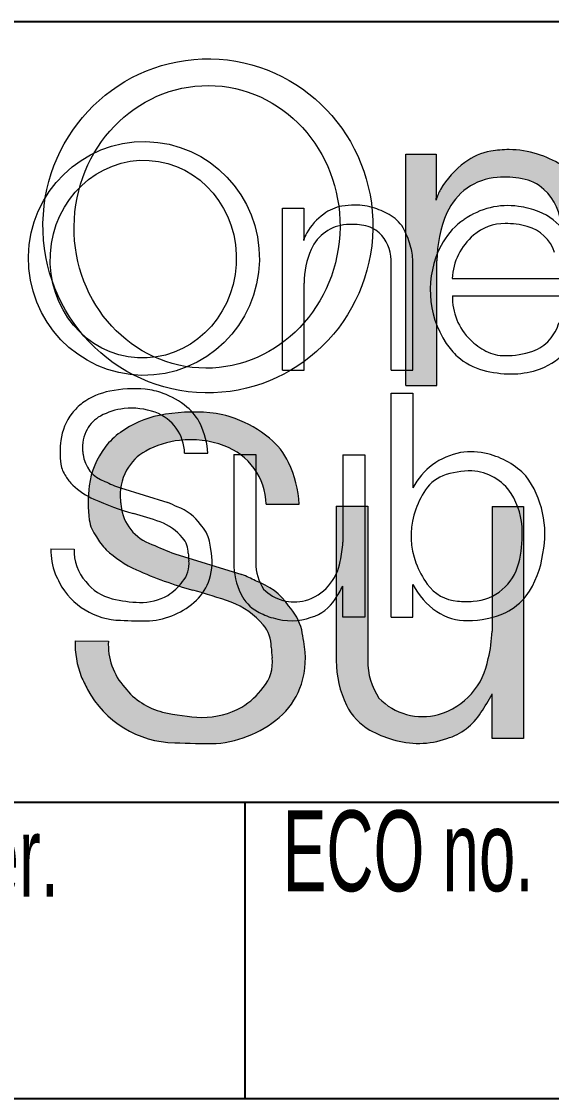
# Paper-space layout 'Sheet5' of a CAD drawing. Header units: millimetres. Extents: x 0 to 420, y 0 to 300.
# Drawn here: x 380.85 to 390.68, y 21 to 41 of the extents above; entities that cross this region are included whole.
import ezdxf
from ezdxf.enums import TextEntityAlignment as Align

# ---------------------------------------------------------------- set-up
doc = ezdxf.new("R2010")
doc.units = ezdxf.units.MM
doc.layers.add('HIDDEN', color=7, linetype='Continuous', plot=False)
doc.layers.add('HIDDEN_DETAIL', color=7, linetype='Continuous', plot=False)
doc.styles.add('SLDTEXTSTYLE0', font='TXT', dxfattribs={"width": 0.605})

# ---------------------------------------------------------------- blocks, each defined once
blk = doc.blocks.new('SW_NOTE_0_8')
at = {"color": 0, "linetype": 'Continuous', "lineweight": 0, "insert": (0, 3.867203219315885), "char_height": 3, "attachment_point": 1, "style": 'SLDTEXTSTYLE0'}
blk.add_mtext('Doc. ver.', dxfattribs=at)
blk = doc.blocks.new('SW_NOTE_0_10')
at = {"color": 0, "linetype": 'Continuous', "lineweight": 0, "insert": (0, 3.867203219315885), "char_height": 3, "attachment_point": 1, "style": 'SLDTEXTSTYLE0'}
blk.add_mtext('ECO no.', dxfattribs=at)
blk = doc.blocks.new('Title Block OSS Basic with PropInfo A3_v03')
at = {"linetype": 'Continuous'}
h = blk.add_hatch(color=8, dxfattribs=at)
edge = h.paths.add_edge_path(flags=0)
edge.add_line((481.737356235771, 241.5411587518229), (482.8892407087998, 241.5411587518229))
edge.add_line((482.8892407087998, 241.5411587518229), (482.8892407087998, 246.1648805510116))
edge.add_arc((487.3438398231782, 246.1648805510116), 4.45459911437842, 156.3487092811296, 180, ccw=False)
edge.add_arc((485.2852785155343, 247.0664392797254), 2.207271190231862, 94.06262081781261, 156.3487092811299, ccw=False)
edge.add_arc((485.397122372536, 245.4917321543976), 3.785945184097383, 80.07862019991842, 94.06262081781051, ccw=False)
edge.add_arc((485.7680193322568, 247.6122038558835), 1.633280604667355, 47.839557772438525, 80.07862019991558, ccw=False)
edge.add_arc((485.5731048447928, 247.3969446516936), 1.923673756122064, 1.0157918950426392e-10, 47.839557772437615, ccw=False)
edge.add_line((487.4967786009148, 247.396944651697), (487.4967786009149, 241.5412729346957))
edge.add_line((487.4967786009149, 241.5412729346957), (488.6578521545417, 241.5412729346957))
edge.add_line((488.6578521545417, 241.5412729346957), (488.6578521545418, 247.2328847229907))
edge.add_arc((484.9944988633695, 247.1566650802583), 3.66414611743054, 1.191922675844452, 14.12680272444896)
edge.add_arc((484.3244065324046, 246.9880162375392), 4.355135382303704, 14.12680272445262, 27.34848971755728)
edge.add_arc((486.5029150209122, 248.1147641731673), 1.902491880907998, 27.34848971751477, 58.50655879423765)
edge.add_arc((485.4030508606657, 246.3194877217442), 4.007894148414668, 58.50655879426836, 72.22722266863789)
edge.add_arc((485.5675449989152, 246.8326645498501), 3.468998260117301, 72.22722266863401, 89.99999999998687)
edge.add_arc((485.5675449989153, 246.3282122039261), 3.973450606041724, 89.99999999999017, 99.7901552714812)
edge.add_arc((485.2764017195129, 248.0154804481774), 2.26124777424817, 99.79015527146099, 126.7713904313001)
edge.add_arc((485.9589603997224, 247.1021349754486), 3.401461045738468, 126.7713904313, 149.6094968763206)
edge.add_arc((484.2590437379347, 248.0990914430254), 1.430766027409446, 149.6094968763181, 166.6242088038459)
edge.add_arc((469.1037532004776, 248.4634816939179), 13.76337641351594, 359.8609529441246, 360.1390470579734)
edge.add_line((482.8670890843184, 248.496883021831), (482.8670890843184, 250.1361032334489))
edge.add_line((482.8670890843184, 250.1361032334489), (481.737356235771, 250.1361032334489))
edge.add_line((481.737356235771, 250.1361032334489), (481.737356235771, 241.5411587518229))
h = blk.add_hatch(color=8, dxfattribs=at)
edge = h.paths.add_edge_path(flags=0)
edge.add_arc((472.9344847264946, 237.438987690862), 2.973247717058818, 142.3612627604853, 172.6798684453091)
edge.add_arc((474.9353190274229, 237.181960319615), 4.990523347542081, 172.6798684453082, 187.3201315546923)
edge.add_arc((471.4335982158764, 236.7864082255552), 1.467931538083452, 189.4219461731059, 216.2453621827305)
edge.add_arc((472.2454945492843, 237.0552354467352), 2.296795399256918, 209.6645755966964, 224.7048373097762)
edge.add_arc((473.4709717324947, 238.5380007167932), 4.215214940703039, 227.3127056651987, 245.6969249873212)
edge.add_arc((477.7301814694984, 247.9697549561932), 14.56407263690454, 245.6969249873203, 254.4818227505364)
edge.add_arc((468.5394944326126, 214.5887248168924), 20.05912786216933, 70.4435093597603, 74.69676500490323, ccw=False)
edge.add_arc((474.284442070499, 230.86133657767), 2.802410770819119, 39.61894941904262, 69.75862370169392, ccw=False)
edge.add_arc((475.4603752313392, 231.8281710199359), 1.280067048378952, -0.2500440894729081, 39.847796798515276, ccw=False)
edge.add_arc((483.3103037781509, 232.1705083191923), 6.579079807782056, 183.0314053857574, 186.4958779957075)
edge.add_arc((475.323055179305, 231.2565827527782), 1.460291387315648, -39.911869336243115, 6.670355508453724, ccw=False)
edge.add_arc((473.9954599450703, 232.1940889924187), 3.082968939277107, 302.46584350194365, 322.55505065405623, ccw=False)
edge.add_arc((474.174717194087, 232.2691669567211), 3.056096837389922, 269.7984360220335, 298.87243481700295, ccw=False)
edge.add_arc((474.5708482036304, 237.6250832484872), 8.421828770992564, 257.2388659638002, 267.23080199934896, ccw=False)
edge.add_arc((473.3328455732174, 231.9119397491041), 2.576921752204002, 218.1632957737803, 256.0262183802422, ccw=False)
edge.add_arc((473.0795099729387, 231.9179206369711), 2.386883820126786, 176.8423535357555, 222.0367142424031, ccw=False)
edge.add_line((470.6962500269299, 232.049398393772), (469.4569643107853, 232.0538058423395))
edge.add_arc((472.8918263428307, 231.9740430318421), 3.435788015161222, 178.6697424318693, 201.1827485814347)
edge.add_arc((497.4410338910184, 243.8351780122414), 30.69038386484882, 205.2728672120912, 206.2657880365508)
edge.add_arc((473.2162430837005, 232.0038410487841), 3.732630460712357, 207.9633770853647, 269.0829442154665)
edge.add_arc((474.5313676893752, 256.4751262847431), 28.23692877068262, 267.2091464665992, 270.3268987281242)
edge.add_arc((474.3554207002505, 232.3648952004336), 4.139981167641293, 274.6698239535933, 312.8291650321413)
edge.add_arc((475.2447808798853, 231.29346380412), 2.750664277667951, 314.4151893243348, 342.1819513365327)
edge.add_arc((474.8091967921385, 231.4020910154285), 3.198733598728298, 342.7169903024401, 371.3982208276199)
edge.add_arc((462.7344147608766, 229.7332235131504), 15.38349207297674, 8.602439188329594, 10.2106809817046)
edge.add_arc((475.8524167179949, 231.940656500711), 2.087547098917971, 14.41188055866968, 42.78247576789766)
edge.add_arc((475.3518298806903, 231.946122676857), 2.475256878439082, 34.79346940710499, 70.96504226252824)
edge.add_arc((474.4590828060572, 231.1834793252506), 3.537791332964027, 61.27951891039233, 70.32180911944582)
edge.add_line((475.650387592519, 234.5146593596151), (473.1565024844076, 235.2892028322849))
edge.add_arc((477.0947791737947, 245.9682712649203), 11.38211429704867, 245.1648897192537, 249.75679906002722, ccw=False)
edge.add_arc((472.8681944918259, 237.259284313461), 1.712592804362675, 186.2019971283018, 251.1262036040774, ccw=False)
edge.add_arc((474.2061298344934, 237.5686048006043), 3.080428464200855, 185.819195283637, 189.2345997906667, ccw=False)
edge.add_arc((473.0878556393502, 237.4546361265369), 1.956361724993683, 151.24174405063, 185.819195283636, ccw=False)
edge.add_arc((472.9467971631, 237.5320499019751), 1.795456826529936, 118.7582559493681, 151.2417440506285, ccw=False)
edge.add_arc((473.7085179480644, 236.1440905543405), 3.378697081492273, 96.29288079807537, 118.7582559493676, ccw=False)
edge.add_arc((473.7393287789887, 235.8646912540456), 3.65979008444246, 70.02157237665898, 96.29288079807532, ccw=False)
edge.add_arc((474.1811834630952, 237.0801006638761), 2.366555536739857, 1.2097627181632902, 70.02157237665932, ccw=False)
edge.add_line((476.5472114959063, 237.1300652155723), (477.7809252014354, 237.1300652155723))
edge.add_arc((473.4873181614325, 236.8537181304338), 4.302491037227994, 3.682617460086294, 25.06776174719782)
edge.add_arc((475.0544919456015, 237.5867609741042), 2.57235073065084, 25.06776174719831, 50.970123439142)
edge.add_arc((473.816028469562, 236.0590155003843), 4.539022542101748, 50.97012343914158, 69.54011396697464)
edge.add_arc((474.1286823824105, 236.8970345109681), 3.644579513553093, 69.5401139669752, 84.76447631558938)
edge.add_arc((473.861643300984, 233.9827884752518), 6.571034677688907, 84.7644763155894, 101.2610986927791)
edge.add_arc((473.2951711035614, 236.8277562517412), 3.670218861454494, 101.2610986927793, 125.9285424469827)
edge.add_arc((472.7480821953213, 237.5827378351367), 2.737854412976435, 125.9285424469829, 142.3612627604844)
h = blk.add_hatch(color=8, dxfattribs=at)
edge = h.paths.add_edge_path(flags=0)
edge.add_line((479.1531018980556, 237.0645082243232), (479.1531018980556, 231.3218055531743))
edge.add_arc((482.940850787928, 231.3218055531743), 3.787748889872431, 180, 205.9187732727639)
edge.add_arc((481.4557768196506, 230.6000909611321), 2.136592736256987, 205.9187732727636, 240.5564446799171)
edge.add_arc((482.265341912571, 232.0342872373038), 3.783503358683085, 240.5564446799163, 254.2038254240055)
edge.add_arc((482.1949307568119, 231.4385940696372), 3.192534913349423, 252.5093100009302, 289.5530990153023)
edge.add_arc((482.6404538175578, 230.5538499565497), 2.213165687323872, 286.3483840177769, 328.2510776776904)
edge.add_arc((476.868871154715, 234.4531678262244), 9.177151016292497, 326.5099421294498, 331.5602182939854)
edge.add_line((484.9385063757832, 230.0826886563009), (484.9385063757832, 228.4301671218379))
edge.add_line((484.9385063757832, 228.4301671218379), (486.1096680294116, 228.430167121838))
edge.add_line((486.1096680294116, 228.430167121838), (486.1096680294115, 237.0481189765112))
edge.add_line((486.1096680294115, 237.0481189765112), (484.9385063757832, 237.048118976511))
edge.add_line((484.9385063757832, 237.048118976511), (484.9385063757832, 232.4099618456417))
edge.add_arc((479.9001497281045, 232.6095187456394), 5.04230707767243, 346.0977145298218, 357.7318408305749, ccw=False)
edge.add_arc((482.2248766232802, 231.8214302223947), 2.604522158429047, 286.2082088004043, 350.6440538026912, ccw=False)
edge.add_arc((482.362300811266, 231.5082210681635), 2.265840611954755, 224.1843824793303, 285.0819541193522, ccw=False)
edge.add_arc((482.8509336616147, 231.3218055531743), 2.531138014208324, 180, 213.3854659234186, ccw=False)
edge.add_line((480.3197956474064, 231.3218055531743), (480.3197956474064, 237.0645082243232))
edge.add_line((480.3197956474064, 237.0645082243232), (479.1531018980556, 237.0645082243232))
at = {"color": 7, "linetype": 'Continuous', "lineweight": 25}
blk.add_line((227.7728947943335, 255.0588188415051), (525.7728947943335, 255.0588188415051), dxfattribs=at)
at = {"color": 7, "linetype": 'Continuous'}
for p, q in [((412.7728947943335, 226.0588188415051), (525.7728947943331, 226.0588188415051)), ((475.7728947943328, 215.0588188415051), (475.7728947943328, 226.0588188415051)), ((227.7728947943335, 215.0588188415051), (525.7728947943331, 215.0588188415051))]:
    blk.add_line(p, q, dxfattribs=at)
at = {"layer": 'HIDDEN', "color": 7, "lineweight": 18}
blk.add_line((481.737356235771, 241.5411587518229), (481.737356235771, 250.1361032334489), dxfattribs=at)
at = {"layer": 'HIDDEN', "color": 8, "lineweight": 18}
for p, q in [((481.737356235771, 250.1361032334489), (482.8670890843184, 250.1361032334489)), ((482.8670890843184, 250.1361032334489), (482.8670890843184, 248.496883021831)), ((482.8892407087998, 241.5411587518229), (482.8892407087998, 246.1648805510116)), ((481.737356235771, 241.5411587518229), (482.8892407087998, 241.5411587518229)), ((476.5472114959063, 237.1300652155723), (477.7809252014354, 237.1300652155723)), ((479.1531018980556, 237.0645082243232), (480.3197956474064, 237.0645082243232)), ((479.1531018980556, 237.0645082243232), (479.1531018980556, 231.3218055531743)), ((480.3197956474064, 237.0645082243232), (480.3197956474064, 231.3218055531743)), ((484.9385063757832, 237.048118976511), (486.1096680294115, 237.0481189765112)), ((484.9385063757832, 237.048118976511), (484.9385063757832, 232.4099618456417)), ((486.1096680294115, 237.0481189765112), (486.1096680294116, 228.430167121838)), ((473.1565024844076, 235.2892028322849), (475.650387592519, 234.5146593596151)), ((469.4569643107852, 232.0538058423395), (470.6962500269299, 232.049398393772)), ((484.9385063757832, 228.4301671218379), (484.9385063757832, 230.0826886563009)), ((486.1096680294116, 228.430167121838), (484.9385063757832, 228.4301671218379))]:
    blk.add_line(p, q, dxfattribs=at)
for centre, radius, start, end in [((485.2764017195129, 248.0154804481774), 2.261247774248546, 99.7901552714608, 126.7713904312997), ((485.5675449989153, 246.3282122039261), 3.973450606041865, 89.99999999999017, 99.7901552714811), ((485.5675449989152, 246.8326645498501), 3.468998260117871, 72.22722266863397, 89.99999999998687), ((485.4030508606657, 246.3194877217442), 4.007894148415661, 58.50655879426849, 72.22722266863785), ((485.9589603997224, 247.1021349754486), 3.401461045738493, 126.7713904312997, 149.6094968763206), ((485.2852785155343, 247.0664392797254), 2.20727119023192, 94.06262081781344, 156.3487092811307), ((485.397122372536, 245.4917321543976), 3.785945184097394, 80.0786201999191, 94.0626208178113), ((485.7680193322568, 247.6122038558835), 1.633280604667355, 47.83955777243847, 80.07862019991637), ((484.2590437379347, 248.0990914430254), 1.430766027409438, 149.6094968763181, 166.6242088038459), ((485.5731048447928, 247.3969446516936), 1.923673756122096, 1.024299068378671e-10, 47.8395577724377), ((469.1037532004776, 248.4634816939179), 13.76337641351597, 359.8609529441246, 0.1390470579725448), ((487.3438398231782, 246.1648805510116), 4.454599114378444, 156.3487092811304, 180), ((473.2951711035614, 236.8277562517412), 3.670218861454513, 101.2610986927792, 125.9285424469827), ((473.861643300984, 233.9827884752518), 6.571034677688931, 84.7644763155894, 101.261098692779), ((474.1286823824105, 236.8970345109681), 3.644579513553109, 69.5401139669752, 84.76447631558938), ((473.816028469562, 236.0590155003843), 4.539022542101737, 50.97012343914158, 69.54011396697464), ((472.7480821953213, 237.5827378351367), 2.73785441297643, 125.9285424469829, 142.3612627604844), ((472.9344847264946, 237.438987690862), 2.973247717058822, 142.3612627604853, 172.6798684453091), ((473.7085179480644, 236.1440905543405), 3.378697081492275, 96.29288079807634, 118.7582559493684), ((473.7393287789887, 235.8646912540456), 3.659790084442468, 70.02157237666002, 96.29288079807624), ((474.1811834630952, 237.0801006638761), 2.366555536739885, 1.209762718164039, 70.02157237666036), ((475.0544919456015, 237.5867609741042), 2.572350730650848, 25.06776174719831, 50.97012343914201), ((472.9467971631, 237.5320499019751), 1.795456826529954, 118.758255949369, 151.2417440506293), ((473.4873181614325, 236.8537181304338), 4.302491037227974, 3.682617460086294, 25.06776174719782), ((473.0878556393502, 237.4546361265369), 1.956361724993695, 151.2417440506308, 185.8191952836368), ((474.9353190274229, 237.181960319615), 4.990523347542045, 172.6798684453082, 187.3201315546923), ((474.2061298344934, 237.5686048006043), 3.080428464200823, 185.8191952836379, 189.2345997906676), ((472.8681944918259, 237.259284313461), 1.71259280436267, 186.2019971283027, 251.1262036040782), ((471.4335982158764, 236.7864082255552), 1.467931538083431, 189.4219461731059, 216.2453621827305), ((472.2454945492843, 237.0552354467352), 2.296795399256903, 209.6645755966964, 224.7048373097762), ((477.0947791737947, 245.9682712649203), 11.3821142970487, 245.1648897192546, 249.756799060028), ((473.4709717324947, 238.5380007167932), 4.21521494070307, 227.3127056651987, 245.6969249873212), ((477.7301814694984, 247.9697549561932), 14.56407263690454, 245.6969249873203, 254.4818227505364), ((474.4590828060572, 231.1834793252506), 3.53779133296404, 61.27951891039233, 70.32180911944582), ((475.3518298806903, 231.946122676857), 2.475256878439086, 34.79346940710499, 70.96504226252824), ((468.5394944326126, 214.5887248168924), 20.05912786216932, 70.44350935976112, 74.696765004904), ((474.284442070499, 230.86133657767), 2.802410770819129, 39.61894941904337, 69.75862370169465), ((475.8524167179949, 231.940656500711), 2.087547098917955, 14.41188055866968, 42.78247576789766), ((475.4603752313392, 231.8281710199359), 1.28006704837895, 359.7499559105288, 39.84779679851609), ((462.7344147608766, 229.7332235131504), 15.38349207297675, 8.602439188329628, 10.2106809817046), ((479.9001497281045, 232.6095187456394), 5.042307077672512, 346.0977145298225, 357.7318408305757), ((472.8918263428307, 231.9740430318421), 3.435788015161252, 178.6697424318694, 201.1827485814338), ((473.0795099729387, 231.9179206369711), 2.386883820126804, 176.8423535357563, 222.0367142424039), ((474.8091967921385, 231.4020910154285), 3.198733598728463, 342.7169903024401, 11.39822082761923), ((483.3103037781509, 232.1705083191923), 6.579079807782048, 183.0314053857574, 186.4958779957075), ((475.323055179305, 231.2565827527782), 1.460291387315663, 320.0881306637585, 6.670355508454525), ((482.940850787928, 231.3218055531743), 3.787748889872432, 180, 205.9187732727639), ((482.8509336616147, 231.3218055531743), 2.531138014208352, 180, 213.3854659234195), ((482.2248766232802, 231.8214302223947), 2.604522158429123, 286.2082088004055, 350.6440538026918), ((497.4410338910184, 243.8351780122414), 30.69038386484915, 205.2728672120911, 206.2657880365508), ((475.2447808798853, 231.29346380412), 2.750664277668124, 314.4151893243352, 342.1819513365327), ((473.2162430837005, 232.0038410487841), 3.732630460712775, 207.9633770853642, 269.0829442154665), ((473.3328455732174, 231.9119397491041), 2.576921752204019, 218.1632957737811, 256.0262183802429), ((473.9954599450703, 232.1940889924187), 3.082968939277141, 302.465843501945, 322.555050654057), ((476.868871154715, 234.4531678262244), 9.177151016292521, 326.5099421294497, 331.5602182939854), ((481.4557768196506, 230.6000909611321), 2.136592736257016, 205.9187732727636, 240.5564446799171), ((482.362300811266, 231.5082210681635), 2.265840611954912, 224.1843824793312, 285.0819541193534), ((474.5708482036304, 237.6250832484872), 8.421828770992569, 257.2388659638011, 267.2308019993498), ((474.174717194087, 232.2691669567211), 3.056096837389953, 269.7984360220344, 298.8724348170043), ((474.3554207002505, 232.3648952004336), 4.139981167641308, 274.6698239535933, 312.8291650321415), ((482.6404538175578, 230.5538499565497), 2.213165687323898, 286.3483840177767, 328.2510776776903), ((482.265341912571, 232.0342872373038), 3.783503358683093, 240.5564446799163, 254.2038254240055), ((482.1949307568119, 231.4385940696372), 3.192534913349443, 252.5093100009303, 289.5530990153022), ((474.5313676893752, 256.4751262847431), 28.23692877068262, 267.2091464665992, 270.3268987281242)]:
    blk.add_arc(centre, radius, start, end, dxfattribs=at)
for centre, major_axis, ratio in [((474.3894823392088, 247.470054423782), (-0.1060322252134824, -6.203215866497545), 0.9867533177732224), ((474.3583798361424, 247.4329776319106), (-0.3052211246793491, -5.2408417717283), 0.9398676997538615)]:
    blk.add_ellipse(centre, major_axis=major_axis, ratio=ratio, dxfattribs=at)
at = {"color": 7, "linetype": 'Continuous', "lineweight": 0}
for name, p in [('SW_NOTE_0_10', (477.1664362951179, 221.8892147300666)), ('SW_NOTE_0_8', (459.1525990108292, 221.6887343579501))]:
    blk.add_blockref(name, p, dxfattribs=at)
at = {"color": 7, "linetype": 'Continuous', "lineweight": 0, "style": 'SLDTEXTSTYLE0', "width": 0.605, "flags": 2}
for tag, height, p in [('AUTOATTR13', 5, (320.3032557941411, 251.4117741585773)), ('AUTOATTR14', 5, (320.3375430680251, 243.3295831228859)), ('AUTOATTR15', 5, (320.6478726952708, 235.4521572369879)), ('AUTOATTR2', 5, (466.705992716867, 221.9602109264341)), ('AUTOATTR12', 4, (273.8037478943185, 221.6083199766375)), ('AUTOATTR5', 4, (368.9031174405947, 221.6366305962629)), ('AUTOATTR4', 5, (436.0816133348242, 221.9148973843365)), ('AUTOATTR6', 5, (354.7212191426938, 210.7455911788393)), ('AUTOATTR7', 5, (400.49077379972, 210.8855212239845)), ('AUTOATTR3', 5, (436.0922252532836, 210.8855212239845)), ('AUTOATTR0', 5, (488.9647484057526, 210.7752171897869))]:
    blk.add_attdef(tag, text='', height=height, dxfattribs=at).set_placement(p, align=Align.TOP_CENTER)
at = {"color": 7, "linetype": 'Continuous', "lineweight": 0, "style": 'SLDTEXTSTYLE0', "width": 0.605}
for tag, height, p in [('DOC._VER.', 5, (466.705992716867, 221.9602109264341)), ('ORIGINATOR', 4, (368.9031174405947, 221.6366305962629)), ('DOCUMENT_NO.', 5, (436.0816133348242, 221.9148973843365)), ('MATERIAL_NO.', 5, (354.7212191426938, 210.7455911788393)), ('PLANT', 5, (400.49077379972, 210.8855212239845)), ('RELEASE_DATE', 5, (436.0922252532836, 210.8855212239845)), ('REASON_FOR_ISSUE', 5, (488.9647484057526, 210.7752171897869)), ('AUTOATTR16', 5, (510.717301285889, 198.4736062412283))]:
    blk.add_attdef(tag, text='', height=height, dxfattribs=at).set_placement(p, align=Align.TOP_CENTER)
at = {"color": 7, "linetype": 'Continuous', "lineweight": 0, "style": 'SLDTEXTSTYLE0', "width": 0.605, "flags": 2}
blk.add_attdef('AUTOATTR17', text='', height=5, dxfattribs=at).set_placement((446.0870159935948, 198.4597174276731), align=Align.TOP_RIGHT)
at = {"color": 7, "linetype": 'Continuous', "lineweight": 0, "flags": 2}
for tag in ['AUTOATTR1', 'AUTOATTR8', 'AUTOATTR10', 'AUTOATTR11']:
    blk.add_attdef(tag, (0, 0), '', height=2.5, dxfattribs=at)
at = {"color": 7, "linetype": 'Continuous', "lineweight": 0}
blk.add_attdef('ECO_NO.', (0, 0), '', height=2.5, dxfattribs=at)

psp = doc.layouts.new('Sheet5')

# ---------------------------------------------------------------- linework, layer by layer
at = {"layer": 'HIDDEN_DETAIL', "color": 7, "lineweight": 18}
psp.add_line((385.6923695882104, 34.52533556128065), (385.6923695882104, 37.53356612984973), dxfattribs=at)
at = {"layer": 'HIDDEN_DETAIL', "color": 8, "lineweight": 18}
for p, q in [((385.6923695882104, 37.53356612984973), (386.087776085202, 37.53356612984973)), ((386.087776085202, 37.53356612984973), (386.087776085202, 36.95983905578348)), ((387.7081674160108, 34.52537552528612), (387.7081674160108, 36.57486062623658)), ((388.1145431597802, 34.52537552528612), (388.114543159781, 36.51743965120578)), ((388.8402698407431, 36.22778784325437), (390.8459226737221, 36.22778784325437)), ((386.0955291537705, 34.52533556128065), (386.0955291537705, 36.14363819099667)), ((388.8481370360061, 35.9070958053091), (391.2590944469188, 35.9070958053091)), ((385.6923695882104, 34.52533556128065), (386.0955291537705, 34.52533556128065)), ((387.7081674160108, 34.52537552528612), (388.1145431597802, 34.52537552528612)), ((387.7081674160108, 29.93648849078589), (387.7081674160108, 34.09782457611058)), ((387.7081674160108, 34.09782457611058), (388.1145431597765, 34.09782457611058)), ((388.1145431597765, 34.09782457611058), (388.1145431597765, 32.33715098944234)), ((383.8758189292578, 32.98145282359294), (384.307618726193, 32.98145282359294)), ((384.78788057001, 32.95850787665574), (385.1962233822828, 32.95850787665574)), ((384.78788057001, 32.95850787665574), (384.78788057001, 30.94856194175363)), ((385.1962233822828, 32.95850787665574), (385.1962233822828, 30.94856194175363)), ((386.8127721372147, 32.95277163992147), (387.2226787159847, 32.95277163992155)), ((386.8127721372147, 32.95277163992147), (386.8127721372147, 31.32941664411723)), ((387.2226787159847, 32.95277163992155), (387.2226787159847, 29.93648849078592)), ((382.6890707752332, 32.33715098944234), (383.5619305630722, 32.06606077400792)), ((381.3942324144655, 31.20476204296144), (381.8279824151161, 31.20321943596283)), ((386.8127721372147, 29.93648849078589), (386.8127721372147, 30.51487102784792)), ((388.1145431597765, 29.93648849078589), (388.1145431597765, 30.54778408546554)), ((387.2226787159847, 29.93648849078592), (386.8127721372147, 29.93648849078589)), ((387.7081674160108, 29.93648849078589), (388.1145431597765, 29.93648849078589))]:
    psp.add_line(p, q, dxfattribs=at)
for centre, radius, start, end in [((387.1699310455934, 36.47167723954963), 1.190511366008375, 126.7713904312914, 149.6094968763165), ((386.9310355075201, 36.79134815500473), 0.791436720986778, 99.79015527151901, 126.7713904312869), ((387.032935655311, 36.20080426951677), 1.390707712114352, 89.99999999990398, 99.79015527151695), ((387.032935655311, 36.37736259059018), 1.214149391041158, 72.22722266863732, 89.99999999989002), ((386.9753627069236, 36.19775070075307), 1.402762951945133, 58.50655879427364, 72.22722266863961), ((389.873119277636, 36.18463521369833), 1.396301203111246, 81.82477075043597, 125.300084764655), ((389.8222877291064, 35.83080517770709), 1.753763845488592, 68.92123479957597, 81.82477075043535), ((390.0814117645554, 36.50308255455245), 1.033276415226673, 35.41685416986943, 68.9212347995765), ((386.9341423861276, 36.45918374604653), 0.7725449165811763, 94.06262081781448, 156.3487092811315), ((386.9732877360782, 35.90803625218178), 1.325080814434091, 80.07862019991938, 94.06262081781436), ((387.1031016719805, 36.65020134770186), 0.571648211633577, 47.83955777243856, 80.0786201999156), ((387.3603151630098, 36.82609745875121), 0.665872158317749, 27.34848971749613, 58.50655879424617), ((389.7911104306578, 36.24323928906972), 1.300530277958158, 127.2144701430188, 152.5291748294958), ((390.3897450038966, 35.45498082349224), 2.290335693598748, 125.3000847647457, 127.2144701430224), ((389.822287729108, 36.35461330810733), 0.894923516869191, 90, 130.6247306535404), ((389.822287729108, 35.68137139897887), 1.568165425997606, 74.69005478209189, 90), ((386.5749602139677, 36.82061200320152), 0.5007681095932788, 149.6094968763107, 166.624208803845), ((387.034881601368, 36.57486062623538), 0.6732858146427816, 1.015833786821707e-10, 47.83955777243182), ((386.5978371920322, 36.43173568128133), 1.524297383806456, 14.12680272442424, 27.34848971755034), ((389.9884512996831, 36.16091620973705), 1.150127157327802, 130.6247306535369, 176.6667821019579), ((390.0409156617628, 36.47999585559381), 0.740156249937068, 18.36199662179875, 74.69005478209742), ((381.2706085258577, 36.94814859101386), 4.8171817447306, 359.8609529441247, 0.1390470579726973), ((386.8323695078699, 36.49076277623301), 1.2824511411018, 1.191922676577072, 14.12680272441508), ((390.2339936145021, 36.0129754473448), 1.799696534167472, 152.5291748294943, 213.3489315577489), ((387.6546388438029, 36.14363819099667), 1.559109690032427, 156.3487092811294, 180), ((389.9389442021036, 35.87130581191139), 1.091394153015887, 178.1207675769957, 225.8634976014455), ((390.0538536455325, 35.66711257045935), 1.194621431552402, 287.1120293774008, 347.5332155012476), ((390.0172922243767, 35.6446212178132), 0.8412152645589733, 318.5741550832669, 343.7500398957006), ((389.761015215169, 35.70170816247797), 1.233484657866917, 213.3489315577495, 228.3927348087661), ((390.0185498410458, 35.95334780679599), 1.205709273083271, 225.8634976014481, 242.8995227200506), ((390.1007047612296, 35.57101627766973), 0.7299707657388568, 288.8059799686901, 318.5741550832674), ((389.822287729108, 35.56982588933649), 0.7748869457207295, 242.8995227200506, 270.0000000000008), ((389.8222877291081, 36.38858122436312), 1.593642280747356, 269.9999999999988, 288.8059799686891), ((389.7162010461915, 35.65124563873201), 1.165995576942959, 228.3927348087641, 254.9251641235909), ((389.9409756500189, 36.48575443553037), 2.030245861559272, 254.9251641235897, 270.0000000000008), ((389.9409756500189, 36.03375431175226), 1.578245737781145, 270.0000000000008, 287.1120293773993), ((382.7376047919371, 32.87564468625204), 1.284576601509106, 101.2610986927831, 125.9285424469842), ((382.935870061035, 31.87990596448076), 2.299862137191138, 84.76447631558915, 101.2610986927796), ((383.0293337395343, 32.89989207698147), 1.275602829743588, 69.54011396697513, 84.76447631559039), ((382.9199048700372, 32.60658542327713), 1.58865788973565, 50.97012343913928, 69.54011396697307), ((382.546123674053, 33.13988824044048), 0.9582490445417396, 125.9285424469812, 142.3612627604838), ((382.8822761875131, 32.63636169216181), 1.182543978522276, 96.2928807980756, 118.7582559493675), ((382.8930599783366, 32.53857193705858), 1.280926529554889, 70.02157237665583, 96.29288079807621), ((383.3533670866511, 33.14129633907911), 0.9003227557277719, 25.06776174719908, 50.970123439142), ((382.6113645599638, 33.08957568994433), 1.040636700970685, 142.3612627604888, 172.6798684453091), ((382.6156739127756, 33.1221474638339), 0.6284098892855028, 118.7582559493713, 151.2417440506301), ((383.0477091177739, 32.96396523049927), 0.8282944378589804, 1.209762718163893, 70.02157237665669), ((382.6650443794632, 33.09505264243054), 0.6847266037478653, 151.2417440506327, 185.8191952836351), ((382.8048562621919, 32.88473134379444), 1.505871863029828, 3.682617460086638, 25.06776174719776), ((383.3116565652886, 32.99961611000787), 1.746683171639756, 172.6798684453083, 187.3201315546923), ((383.0564403477633, 33.13494167835412), 1.078149962470373, 185.8191952836377, 189.2345997906667), ((389.1940105400937, 31.8250260855783), 1.185257978311249, 74.93181035099322, 99.52775805460685), ((382.5881629778297, 33.02667950785396), 0.5994074815269319, 186.2019971283003, 251.1262036040763), ((389.2165199293374, 31.77748426756663), 1.235952927998067, 100.1920540300719, 153.0751124456999), ((389.1653274746216, 31.56444538688083), 1.444890905173385, 43.70695020198834, 76.51999591716547), ((382.0860542812474, 32.86117287708695), 0.5137760383292601, 189.4219461731034, 216.2453621827271), ((389.1693982250326, 31.23099765203161), 1.422943932316448, 88.55181265229513, 110.615567917317), ((389.162387726285, 31.73090125432021), 0.9235860752971112, 32.96041249651407, 87.33318715753052), ((382.3702179979401, 32.95526240449995), 0.8038783897399141, 209.6645755966971, 224.704837309776), ((384.0674676165188, 36.07482494086472), 3.983740003967072, 245.1648897192534, 249.7567990600266), ((388.9458077044736, 31.88833407901298), 0.7293125752350377, 112.3577656208336, 150.1534754619039), ((388.7542054633129, 31.49191263792256), 1.807109752242654, 348.2251987179769, 36.34235701742013), ((382.7991350120637, 33.47423024902022), 1.475325229246095, 227.3127056651968, 245.6969249873189), ((389.7910856347876, 31.35461673343276), 1.728610211035326, 148.7529569828791, 163.882867567643), ((388.8383222723649, 31.53456730836557), 1.302360915189489, 359.7893550003038, 32.45106671288507), ((384.289858420015, 36.77534423281026), 5.097425422916592, 245.6969249873205, 254.4818227505369), ((383.1449738878106, 30.90014776198033), 1.238226966537414, 61.27951891039259, 70.32180911944764), ((381.073117957105, 25.09198368405496), 7.020694751759263, 70.44350935976061, 74.6967650049038), ((383.4574353639322, 31.16707293504257), 0.8663399074536812, 34.79346940710379, 70.96504226252655), ((389.507685038557, 31.44960834700872), 1.430033865686839, 164.3871262395684, 200.669033515406), ((383.0838496303653, 30.78739780032713), 0.9808437697866985, 39.61894941904492, 69.75862370169288), ((383.6326407569888, 31.16515977339149), 0.7306414846212664, 14.41188055866953, 42.78247576789651), ((383.4954262366593, 31.12578985512019), 0.4480234669326457, 359.7499559105278, 39.84779679851479), ((388.0876542452002, 31.45294614484159), 2.054457355510476, 345.6660608078104, 2.143261725100847), ((382.5964341256814, 31.17684505928736), 1.202525805306442, 178.6697424318693, 201.1827485814329), ((382.6621233962191, 31.15720222108251), 0.8354093370443716, 176.8423535357576, 222.0367142424055), ((379.0413400719975, 30.39255822774525), 5.384222225541794, 8.602439188329578, 10.21068098170474), ((385.0493473105271, 31.3992615591164), 1.764807477185332, 346.0977145298226, 357.7318408305761), ((386.2429012280434, 31.24560790985992), 2.302677932723735, 183.0314053857572, 186.4958779957073), ((383.267513782939, 30.97666185354262), 1.119556759554968, 342.7169903024385, 11.39822082761727), ((388.8246049602253, 31.32867368488129), 1.7110723849486, 324.4931573157893, 353.1011123652428), ((383.4473642184473, 30.92573396161497), 0.5111019855605032, 320.0881306637632, 6.670355508456308), ((386.1135926814654, 30.94856194175363), 1.325712111455351, 180, 205.9187732727632), ((386.0821216872558, 30.94856194175363), 0.8858983049730114, 180, 213.3854659234175), ((385.8630017238386, 31.12343057598074), 0.9115827554502118, 286.208208800409, 350.6440538026923), ((389.7296578344442, 31.53009764997494), 1.666132389541948, 200.5644594368938, 215.8765532537867), ((389.1678906036872, 31.16811467224781), 0.9373717767989925, 273.7505334542825, 346.1872794407058), ((391.1886567675474, 35.32824230242648), 10.74163435269721, 205.2728672120872, 206.265788036547), ((383.4199682136504, 30.93864232958463), 0.9627324971838527, 314.4151893243355, 342.1819513365319), ((382.7099799849858, 31.18727436521706), 1.306420661249438, 207.9633770853654, 269.0829442154642), ((382.7507908563167, 31.15510891032905), 0.9019226132714339, 218.1632957737795, 256.0262183802409), ((382.9827058864652, 31.25386114548914), 1.079039128746999, 302.4658435019463, 322.555050654058), ((385.9111001896337, 31.01380737199986), 0.7930442141842612, 224.1843824793324, 285.0819541193578), ((383.9883998098408, 32.04453873732116), 3.21200285570244, 326.5099421294506, 331.5602182939856), ((389.2532959056882, 31.10097366091169), 1.266008105307217, 205.9098094592533, 236.4982350906369), ((388.9902847161789, 30.97896473544454), 0.7441639483328025, 214.8547960664767, 266.1934259270385), ((383.1840917769613, 33.15470913511314), 2.947640069847407, 257.2388659637997, 267.2308019993486), ((383.045445923621, 31.28013843299501), 1.069633893086481, 269.7984360220366, 298.8724348170057), ((383.1086921507783, 31.31364331829436), 1.448993408674447, 274.6698239535932, 312.8291650321405), ((385.5938167925682, 30.69596183453885), 0.7478074576899382, 205.9187732727624, 240.5564446799182), ((386.0084537418358, 30.67977748293502), 0.7746079905633667, 286.3483840177771, 328.2510776776915), ((389.1046801486131, 31.76807676468121), 1.540368029434418, 263.8957542383425, 274.636957305283), ((389.353668906941, 31.00897963038207), 1.095721512978994, 296.0954825724423, 322.0329344716692), ((385.8771645750904, 31.19793053119896), 1.324226175539095, 240.556444679916, 254.2038254240055), ((389.1095894124168, 30.86077731744794), 0.9864776046024136, 235.7578507438819, 271.0674721422647), ((389.1326524880642, 31.5916713845123), 1.717206859660753, 269.8436759171746, 294.1658751982698), ((383.1702735969719, 39.75222419780272), 9.882925069738931, 267.2091464665991, 270.3268987281245), ((385.8525206705747, 30.98943792251563), 1.117387219672284, 252.50931000093, 289.5530990153018)]:
    psp.add_arc(centre, radius, start, end, dxfattribs=at)
for centre, major_axis, ratio in [((383.1206137244137, 36.60044904646631), (-0.0371112788246819, -2.171125553274116), 0.9867533177732439), ((383.1097278483404, 36.58747216931133), (-0.1068273936377864, -1.834294620104899), 0.939867699753883)]:
    psp.add_ellipse(centre, major_axis=major_axis, ratio=ratio, dxfattribs=at)

# ---------------------------------------------------------------- block references
at = {"color": 7, "linetype": 'Continuous', "xscale": 0.5, "yscale": 0.5, "zscale": 0.5}
psp.add_blockref('Title Block OSS Basic with PropInfo A3_v03', (147.1135526028333, -86.52940942075263), dxfattribs=at)

doc.saveas('drawing.dxf')
